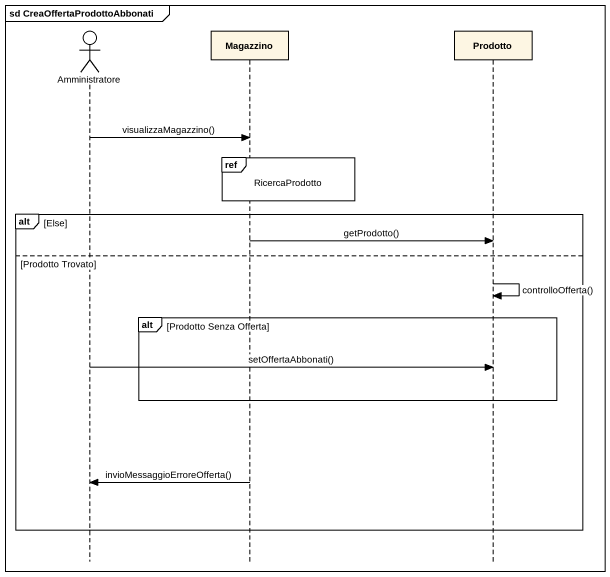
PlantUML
@startuml
mainframe sd CreaOffertaProdottoAbbonati
hide footbox
actor Amministratore
participant Magazzino
participant Prodotto

Amministratore -> Magazzino : visualizzaMagazzino()
ref over Magazzino : RicercaProdotto
alt Else
  Magazzino -> Prodotto : getProdotto()
else Prodotto Trovato
  Prodotto -> Prodotto : controlloOfferta()
  alt Prodotto Senza Offerta
    Amministratore -> Prodotto : setOffertaAbbonati()
  end
  Magazzino -> Amministratore : invioMessaggioErroreOfferta()
end
@enduml
